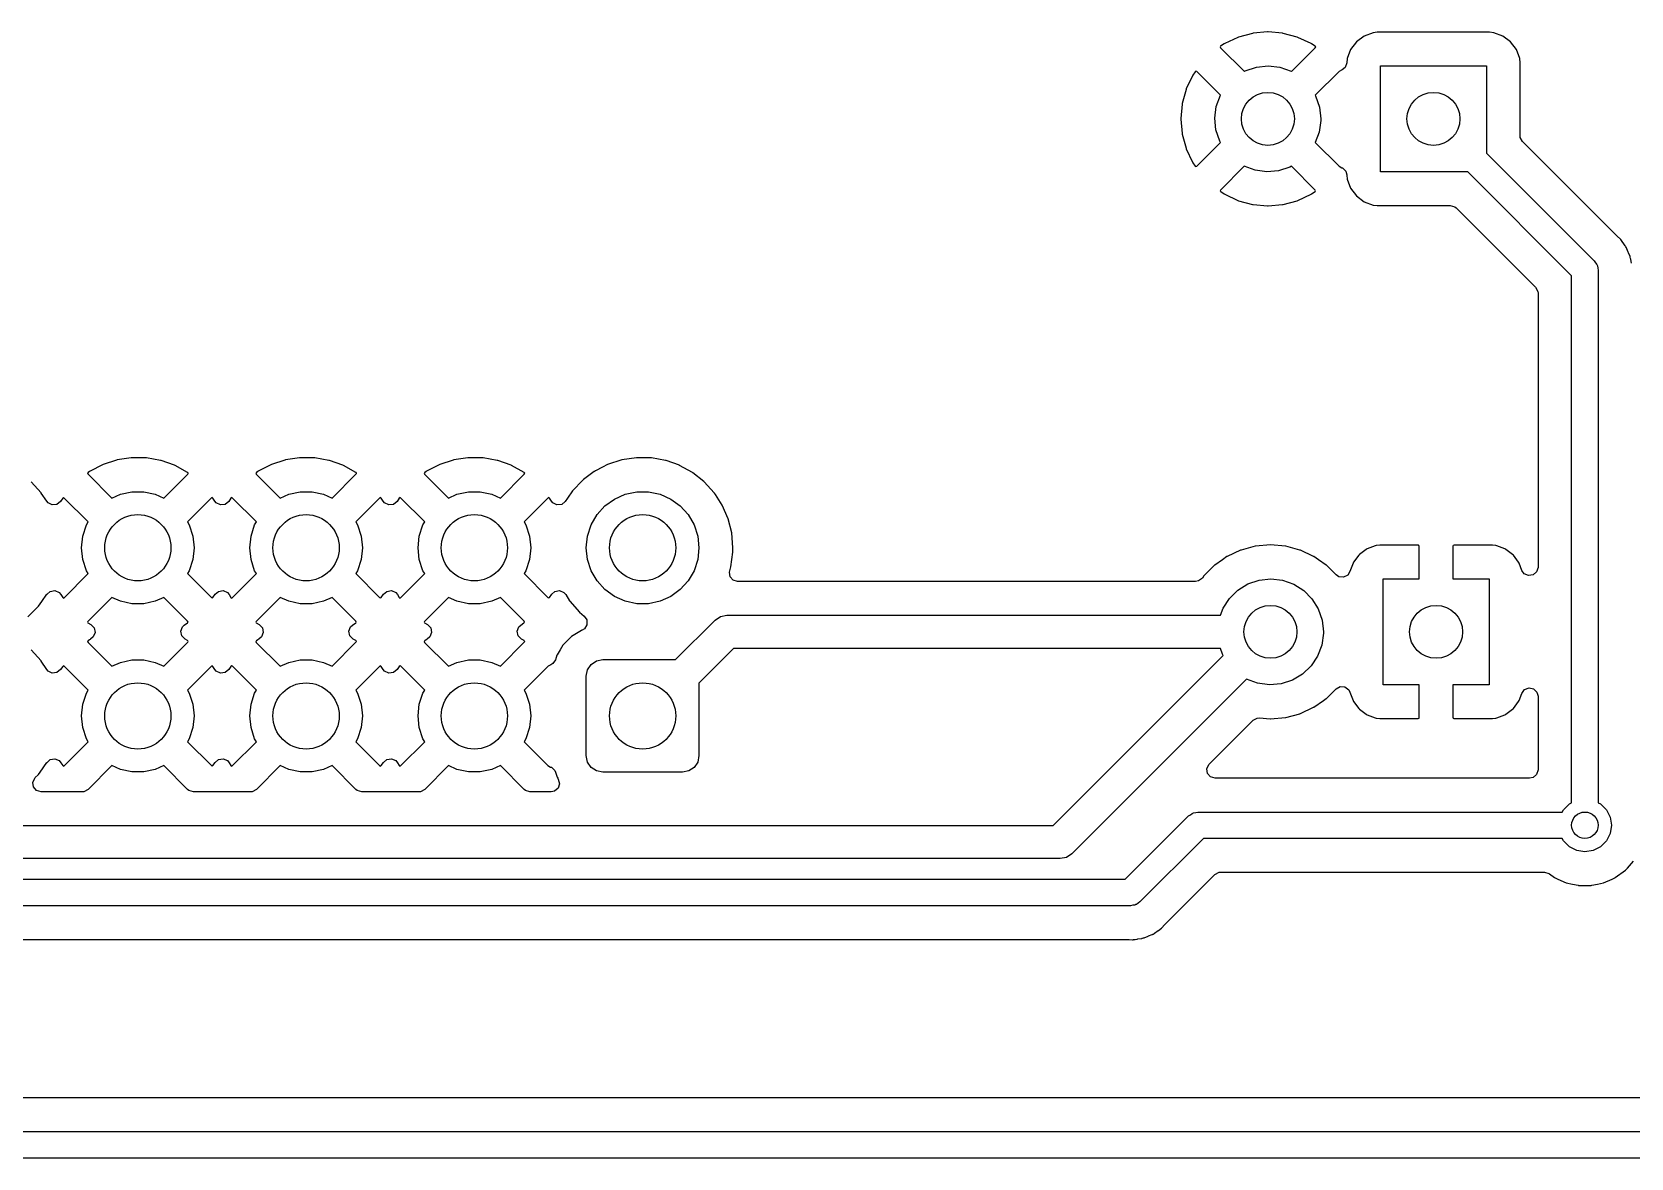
# Model space of a CAD drawing. Extents: x 61 to 228, y -146 to -45.
# Drawn here: x 113.97 to 138.11, y -145.74 to -128.74 of the extents above; entities that cross this region are included whole.
import ezdxf

# ---------------------------------------------------------------- set-up
doc = ezdxf.new("R2010")
doc.units = 0
doc.layers.add('BLACK', color=7, linetype='CONTINUOUS')

msp = doc.modelspace()

# ---------------------------------------------------------------- linework, layer by layer
at = {"layer": 'BLACK', "linetype": 'CONTINUOUS'}
for p, q in [((132.174, -128.817), (131.976, -128.909)), ((132.184, -128.813), (132.174, -128.817)), ((132.395, -128.756), (132.184, -128.813)), ((132.405, -128.754), (132.395, -128.756)), ((132.623, -128.735), (132.405, -128.754)), ((132.633, -128.735), (132.623, -128.735)), ((132.851, -128.754), (132.633, -128.735)), ((132.861, -128.756), (132.851, -128.754)), ((133.072, -128.813), (132.861, -128.756)), ((133.082, -128.817), (133.072, -128.813)), ((133.28, -128.909), (133.082, -128.817)), ((133.965, -128.885), (133.877, -129.001)), ((134.081, -128.797), (133.965, -128.885)), ((134.218, -128.746), (134.081, -128.797)), ((134.28, -128.739), (134.218, -128.746)), ((135.976, -128.739), (134.28, -128.739)), ((136.038, -128.746), (135.976, -128.739)), ((136.175, -128.797), (136.038, -128.746)), ((136.291, -128.885), (136.175, -128.797)), ((136.379, -129.001), (136.291, -128.885)), ((131.915, -128.951), (131.907, -128.961)), ((131.907, -128.961), (131.914, -128.974)), ((131.914, -128.974), (132.273, -129.333)), ((131.967, -128.914), (131.915, -128.951)), ((131.976, -128.909), (131.967, -128.914)), ((132.984, -129.333), (133.343, -128.974)), ((133.289, -128.914), (133.28, -128.909)), ((133.34, -128.95), (133.289, -128.914)), ((133.35, -128.962), (133.34, -128.95)), ((133.343, -128.974), (133.35, -128.962)), ((133.826, -129.138), (133.82, -129.2)), ((133.877, -129.001), (133.826, -129.138)), ((136.43, -129.138), (136.379, -129.001)), ((136.436, -129.2), (136.43, -129.138)), ((131.53, -129.336), (131.494, -129.387)), ((131.542, -129.326), (131.53, -129.336)), ((131.554, -129.333), (131.542, -129.326)), ((131.912, -129.691), (131.554, -129.333)), ((132.273, -129.333), (132.287, -129.324)), ((132.287, -129.324), (132.456, -129.267)), ((132.456, -129.267), (132.634, -129.248)), ((132.634, -129.248), (132.811, -129.269)), ((132.811, -129.269), (132.979, -129.329)), ((132.979, -129.329), (132.984, -129.333)), ((133.702, -129.334), (133.343, -129.692)), ((133.74, -129.314), (133.702, -129.334)), ((133.751, -129.308), (133.74, -129.313)), ((133.74, -129.313), (133.74, -129.314)), ((133.74, -129.314), (133.74, -129.314)), ((133.796, -129.27), (133.75, -129.306)), ((133.75, -129.306), (133.751, -129.308)), ((133.82, -129.203), (133.796, -129.27)), ((133.82, -129.2), (133.82, -129.203)), ((134.328, -130.848), (134.328, -129.248)), ((134.328, -129.248), (135.928, -129.248)), ((135.928, -129.248), (135.928, -130.565)), ((136.436, -130.302), (136.436, -129.2)), ((131.393, -129.604), (131.336, -129.815)), ((131.397, -129.594), (131.393, -129.604)), ((131.489, -129.396), (131.397, -129.594)), ((131.494, -129.387), (131.489, -129.396)), ((131.334, -129.825), (131.315, -130.043)), ((131.336, -129.815), (131.334, -129.825)), ((131.828, -130.037), (131.85, -129.86)), ((131.85, -129.86), (131.911, -129.692)), ((131.911, -129.692), (131.912, -129.691)), ((133.343, -129.692), (133.349, -129.702)), ((133.349, -129.702), (133.408, -129.871)), ((131.315, -130.043), (131.315, -130.053)), ((131.315, -130.053), (131.334, -130.271)), ((131.845, -130.214), (131.828, -130.037)), ((133.428, -130.07), (133.403, -130.247)), ((133.408, -129.871), (133.428, -130.048)), ((133.428, -130.048), (133.428, -130.07)), ((131.334, -130.271), (131.336, -130.281)), ((131.336, -130.281), (131.393, -130.492)), ((131.902, -130.384), (131.845, -130.214)), ((133.403, -130.247), (133.343, -130.404)), ((136.439, -130.329), (136.436, -130.302)), ((136.473, -130.391), (136.439, -130.329)), ((131.393, -130.492), (131.397, -130.502)), ((131.397, -130.502), (131.489, -130.7)), ((131.554, -130.762), (131.914, -130.403)), ((131.914, -130.403), (131.902, -130.384)), ((133.343, -130.404), (133.702, -130.763)), ((135.928, -130.565), (137.556, -132.193)), ((137.898, -131.816), (136.473, -130.391)), ((131.489, -130.7), (131.494, -130.709)), ((131.494, -130.709), (131.531, -130.761)), ((131.531, -130.761), (131.541, -130.769)), ((131.541, -130.769), (131.554, -130.762)), ((132.272, -130.764), (131.913, -131.122)), ((132.434, -130.824), (132.272, -130.764)), ((132.611, -130.848), (132.434, -130.824)), ((132.958, -130.777), (132.789, -130.832)), ((132.983, -130.762), (132.958, -130.777)), ((133.342, -131.122), (132.983, -130.762)), ((133.702, -130.763), (133.744, -130.786)), ((133.744, -130.786), (133.754, -130.788)), ((133.754, -130.788), (133.804, -130.838)), ((132.789, -130.832), (132.611, -130.848)), ((133.804, -130.838), (133.819, -130.892)), ((133.819, -130.892), (133.82, -130.893)), ((133.82, -130.893), (133.82, -130.896)), ((133.82, -130.896), (133.826, -130.958)), ((133.826, -130.958), (133.877, -131.095)), ((135.645, -130.848), (134.328, -130.848)), ((137.214, -132.417), (135.645, -130.848)), ((131.913, -131.122), (131.906, -131.134)), ((131.906, -131.134), (131.916, -131.146)), ((131.916, -131.146), (131.967, -131.182)), ((131.967, -131.182), (131.976, -131.187)), ((131.976, -131.187), (132.174, -131.279)), ((132.174, -131.279), (132.184, -131.283)), ((132.184, -131.283), (132.395, -131.34)), ((132.861, -131.34), (133.072, -131.283)), ((133.072, -131.283), (133.082, -131.279)), ((133.082, -131.279), (133.28, -131.187)), ((133.28, -131.187), (133.289, -131.182)), ((133.289, -131.182), (133.341, -131.145)), ((133.341, -131.145), (133.349, -131.135)), ((133.349, -131.135), (133.342, -131.122)), ((133.877, -131.095), (133.965, -131.211)), ((133.965, -131.211), (134.081, -131.299)), ((134.081, -131.299), (134.218, -131.35)), ((132.395, -131.34), (132.405, -131.342)), ((132.405, -131.342), (132.623, -131.361)), ((132.623, -131.361), (132.633, -131.361)), ((132.633, -131.361), (132.851, -131.342)), ((132.851, -131.342), (132.861, -131.34)), ((134.218, -131.35), (134.28, -131.356)), ((134.28, -131.356), (135.382, -131.356)), ((135.382, -131.356), (135.45, -131.377)), ((135.45, -131.377), (135.471, -131.393)), ((135.471, -131.393), (136.669, -132.591)), ((137.903, -131.821), (137.898, -131.816)), ((137.949, -131.862), (137.903, -131.821)), ((137.954, -131.868), (137.949, -131.862)), ((137.986, -131.915), (137.954, -131.868)), ((137.954, -131.868), (137.954, -131.868)), ((137.989, -131.92), (137.986, -131.915)), ((138.024, -131.965), (137.989, -131.92)), ((138.028, -131.971), (138.024, -131.965)), ((138.024, -131.965), (138.024, -131.965)), ((138.031, -131.978), (138.028, -131.971)), ((138.033, -131.98), (138.031, -131.978)), ((138.041, -131.995), (138.033, -131.98)), ((138.042, -131.997), (138.041, -131.995)), ((138.046, -132.003), (138.042, -131.997)), ((138.049, -132.01), (138.046, -132.003)), ((138.069, -132.063), (138.049, -132.01)), ((138.049, -132.01), (138.049, -132.01)), ((137.556, -132.193), (137.573, -132.221)), ((137.573, -132.221), (137.594, -132.247)), ((137.594, -132.247), (137.597, -132.258)), ((137.597, -132.258), (137.603, -132.268)), ((137.603, -132.268), (137.607, -132.301)), ((138.072, -132.069), (138.069, -132.063)), ((138.097, -132.128), (138.072, -132.069)), ((138.099, -132.135), (138.097, -132.128)), ((138.099, -132.138), (138.099, -132.135)), ((138.104, -132.154), (138.099, -132.138)), ((138.104, -132.157), (138.104, -132.154)), ((138.107, -132.164), (138.104, -132.157)), ((138.108, -132.171), (138.107, -132.164)), ((138.115, -132.227), (138.108, -132.171)), ((137.214, -140.375), (137.214, -132.417)), ((137.607, -132.301), (137.614, -132.334)), ((137.614, -132.334), (137.614, -140.375)), ((136.669, -132.591), (136.703, -132.653)), ((136.703, -132.653), (136.706, -132.68)), ((136.706, -132.68), (136.706, -136.822)), ((115.47, -135.166), (115.259, -135.199)), ((115.48, -135.166), (115.47, -135.166)), ((115.693, -135.168), (115.48, -135.166)), ((115.703, -135.169), (115.693, -135.168)), ((115.913, -135.207), (115.703, -135.169)), ((118.01, -135.166), (117.799, -135.199)), ((118.02, -135.166), (118.01, -135.166)), ((118.233, -135.168), (118.02, -135.166)), ((118.243, -135.169), (118.233, -135.168)), ((118.453, -135.207), (118.243, -135.169)), ((120.55, -135.166), (120.339, -135.199)), ((120.56, -135.166), (120.55, -135.166)), ((120.773, -135.168), (120.56, -135.166)), ((120.783, -135.169), (120.773, -135.168)), ((120.993, -135.207), (120.783, -135.169)), ((123.095, -135.165), (122.874, -135.199)), ((123.1, -135.165), (123.095, -135.165)), ((123.244, -135.167), (123.1, -135.165)), ((123.1, -135.165), (123.1, -135.165)), ((123.318, -135.168), (123.244, -135.167)), ((123.323, -135.169), (123.318, -135.168)), ((123.533, -135.206), (123.323, -135.169)), ((123.323, -135.169), (123.323, -135.169)), ((114.82, -135.39), (114.811, -135.401)), ((114.811, -135.401), (114.818, -135.414)), ((114.818, -135.414), (115.178, -135.774)), ((114.84, -135.375), (114.82, -135.39)), ((114.848, -135.37), (114.84, -135.375)), ((115.037, -135.271), (114.848, -135.37)), ((115.047, -135.267), (115.037, -135.271)), ((115.249, -135.201), (115.047, -135.267)), ((115.259, -135.199), (115.249, -135.201)), ((115.923, -135.209), (115.913, -135.207)), ((116.124, -135.28), (115.923, -135.209)), ((115.962, -135.774), (116.323, -135.412)), ((116.133, -135.285), (116.124, -135.28)), ((116.32, -135.388), (116.133, -135.285)), ((116.324, -135.39), (116.32, -135.388)), ((116.323, -135.412), (116.329, -135.401)), ((116.33, -135.4), (116.324, -135.39)), ((116.329, -135.401), (116.33, -135.4)), ((117.36, -135.39), (117.351, -135.401)), ((117.351, -135.401), (117.358, -135.414)), ((117.358, -135.414), (117.718, -135.774)), ((117.38, -135.375), (117.36, -135.39)), ((117.388, -135.37), (117.38, -135.375)), ((117.577, -135.271), (117.388, -135.37)), ((117.587, -135.267), (117.577, -135.271)), ((117.789, -135.201), (117.587, -135.267)), ((117.799, -135.199), (117.789, -135.201)), ((118.463, -135.209), (118.453, -135.207)), ((118.664, -135.28), (118.463, -135.209)), ((118.502, -135.774), (118.863, -135.412)), ((118.673, -135.285), (118.664, -135.28)), ((118.86, -135.388), (118.673, -135.285)), ((118.864, -135.39), (118.86, -135.388)), ((118.863, -135.412), (118.869, -135.401)), ((118.87, -135.4), (118.864, -135.39)), ((118.869, -135.401), (118.87, -135.4)), ((119.9, -135.39), (119.891, -135.401)), ((119.891, -135.401), (119.898, -135.414)), ((119.898, -135.414), (120.258, -135.774)), ((119.92, -135.375), (119.9, -135.39)), ((119.928, -135.37), (119.92, -135.375)), ((120.117, -135.271), (119.928, -135.37)), ((120.127, -135.267), (120.117, -135.271)), ((120.329, -135.201), (120.127, -135.267)), ((120.339, -135.199), (120.329, -135.201)), ((121.003, -135.209), (120.993, -135.207)), ((121.204, -135.28), (121.003, -135.209)), ((121.042, -135.774), (121.403, -135.412)), ((121.213, -135.285), (121.204, -135.28)), ((121.4, -135.388), (121.213, -135.285)), ((121.404, -135.39), (121.4, -135.388)), ((121.403, -135.412), (121.41, -135.4)), ((121.41, -135.4), (121.404, -135.39)), ((122.459, -135.375), (122.298, -135.496)), ((122.464, -135.372), (122.459, -135.375)), ((122.459, -135.375), (122.459, -135.375)), ((122.477, -135.365), (122.464, -135.372)), ((122.583, -135.309), (122.477, -135.365)), ((122.662, -135.268), (122.583, -135.309)), ((122.874, -135.199), (122.662, -135.268)), ((123.538, -135.207), (123.533, -135.206)), ((123.533, -135.206), (123.533, -135.206)), ((123.543, -135.209), (123.538, -135.207)), ((123.744, -135.28), (123.543, -135.209)), ((123.543, -135.209), (123.543, -135.209)), ((123.749, -135.282), (123.744, -135.28)), ((123.744, -135.28), (123.744, -135.28)), ((123.944, -135.39), (123.749, -135.282)), ((123.948, -135.393), (123.944, -135.39)), ((124.116, -135.525), (123.948, -135.393)), ((123.948, -135.393), (123.948, -135.393)), ((114.11, -135.693), (113.96, -135.528)), ((122.285, -135.506), (122.131, -135.667)), ((122.298, -135.496), (122.285, -135.506)), ((124.12, -135.528), (124.116, -135.525)), ((124.116, -135.525), (124.116, -135.525)), ((124.27, -135.693), (124.12, -135.528)), ((114.113, -135.698), (114.11, -135.693)), ((114.194, -135.823), (114.113, -135.698)), ((114.113, -135.698), (114.113, -135.698)), ((114.214, -135.847), (114.194, -135.823)), ((114.278, -135.878), (114.214, -135.847)), ((114.349, -135.87), (114.278, -135.878)), ((114.403, -135.825), (114.349, -135.87)), ((114.436, -135.777), (114.403, -135.825)), ((114.448, -135.768), (114.436, -135.777)), ((114.46, -135.774), (114.448, -135.768)), ((114.82, -136.134), (114.46, -135.774)), ((115.178, -135.774), (115.307, -135.717)), ((115.307, -135.717), (115.481, -135.68)), ((115.481, -135.68), (115.659, -135.68)), ((115.659, -135.68), (115.833, -135.717)), ((115.833, -135.717), (115.962, -135.774)), ((116.683, -135.771), (116.32, -136.134)), ((116.692, -135.767), (116.683, -135.771)), ((116.703, -135.776), (116.692, -135.767)), ((116.733, -135.823), (116.703, -135.776)), ((116.754, -135.847), (116.733, -135.823)), ((116.818, -135.879), (116.754, -135.847)), ((116.888, -135.871), (116.818, -135.879)), ((116.943, -135.826), (116.888, -135.871)), ((116.976, -135.777), (116.943, -135.826)), ((116.988, -135.768), (116.976, -135.777)), ((117, -135.774), (116.988, -135.768)), ((117.36, -136.134), (117, -135.774)), ((117.718, -135.774), (117.847, -135.717)), ((117.847, -135.717), (118.021, -135.68)), ((118.021, -135.68), (118.199, -135.68)), ((118.199, -135.68), (118.373, -135.717)), ((118.373, -135.717), (118.502, -135.774)), ((119.223, -135.771), (118.86, -136.134)), ((119.232, -135.767), (119.223, -135.771)), ((119.243, -135.776), (119.232, -135.767)), ((119.273, -135.823), (119.243, -135.776)), ((119.294, -135.847), (119.273, -135.823)), ((119.358, -135.879), (119.294, -135.847)), ((119.428, -135.871), (119.358, -135.879)), ((119.483, -135.826), (119.428, -135.871)), ((119.516, -135.777), (119.483, -135.826)), ((119.528, -135.768), (119.516, -135.777)), ((119.54, -135.774), (119.528, -135.768)), ((119.9, -136.134), (119.54, -135.774)), ((120.258, -135.774), (120.387, -135.717)), ((120.387, -135.717), (120.561, -135.68)), ((120.561, -135.68), (120.739, -135.68)), ((120.739, -135.68), (120.913, -135.717)), ((120.913, -135.717), (121.042, -135.774)), ((121.763, -135.771), (121.4, -136.134)), ((121.772, -135.767), (121.763, -135.771)), ((121.783, -135.776), (121.772, -135.767)), ((121.813, -135.823), (121.783, -135.776)), ((121.834, -135.847), (121.813, -135.823)), ((121.897, -135.878), (121.834, -135.847)), ((121.968, -135.87), (121.897, -135.878)), ((122.023, -135.825), (121.968, -135.87)), ((122.058, -135.774), (122.023, -135.825)), ((122.131, -135.667), (122.058, -135.774)), ((122.502, -136.025), (122.621, -135.893)), ((122.621, -135.893), (122.765, -135.789)), ((122.765, -135.789), (122.927, -135.717)), ((122.927, -135.717), (123.101, -135.68)), ((123.101, -135.68), (123.279, -135.68)), ((123.279, -135.68), (123.453, -135.717)), ((123.453, -135.717), (123.615, -135.789)), ((123.615, -135.789), (123.759, -135.893)), ((123.759, -135.893), (123.878, -136.025)), ((124.273, -135.698), (124.27, -135.693)), ((124.288, -135.721), (124.273, -135.698)), ((124.273, -135.698), (124.273, -135.698)), ((124.391, -135.881), (124.288, -135.721)), ((124.48, -136.086), (124.391, -135.881)), ((114.793, -136.179), (114.82, -136.134)), ((116.32, -136.134), (116.347, -136.179)), ((117.333, -136.179), (117.36, -136.134)), ((118.86, -136.134), (118.887, -136.179)), ((119.873, -136.179), (119.9, -136.134)), ((121.4, -136.134), (121.427, -136.179)), ((122.413, -136.179), (122.502, -136.025)), ((123.878, -136.025), (123.967, -136.179)), ((124.535, -136.302), (124.48, -136.086)), ((114.72, -136.525), (114.739, -136.348)), ((114.739, -136.348), (114.793, -136.179)), ((116.347, -136.179), (116.401, -136.348)), ((116.401, -136.348), (116.42, -136.525)), ((117.26, -136.525), (117.279, -136.348)), ((117.279, -136.348), (117.333, -136.179)), ((118.887, -136.179), (118.941, -136.348)), ((118.941, -136.348), (118.96, -136.525)), ((119.8, -136.525), (119.819, -136.348)), ((119.819, -136.348), (119.873, -136.179)), ((121.427, -136.179), (121.481, -136.348)), ((121.481, -136.348), (121.5, -136.525)), ((122.34, -136.525), (122.359, -136.348)), ((122.359, -136.348), (122.413, -136.179)), ((123.967, -136.179), (124.021, -136.348)), ((124.021, -136.348), (124.04, -136.525)), ((124.553, -136.525), (124.535, -136.302)), ((114.739, -136.702), (114.72, -136.525)), ((116.42, -136.525), (116.401, -136.702)), ((117.279, -136.702), (117.26, -136.525)), ((118.96, -136.525), (118.941, -136.702)), ((119.819, -136.702), (119.8, -136.525)), ((121.5, -136.525), (121.481, -136.702)), ((122.359, -136.702), (122.34, -136.525)), ((124.04, -136.525), (124.021, -136.702)), ((124.522, -136.813), (124.552, -136.592)), ((124.552, -136.563), (124.553, -136.528)), ((124.552, -136.592), (124.552, -136.563)), ((124.553, -136.528), (124.553, -136.525)), ((124.553, -136.528), (124.553, -136.528)), ((132.213, -136.563), (132.016, -136.655)), ((132.218, -136.561), (132.213, -136.563)), ((132.213, -136.563), (132.213, -136.563)), ((132.223, -136.559), (132.218, -136.561)), ((132.434, -136.503), (132.223, -136.559)), ((132.223, -136.559), (132.223, -136.559)), ((132.439, -136.501), (132.434, -136.503)), ((132.434, -136.503), (132.434, -136.503)), ((132.667, -136.482), (132.439, -136.501)), ((132.895, -136.501), (132.667, -136.482)), ((132.901, -136.503), (132.895, -136.501)), ((133.111, -136.559), (132.901, -136.503)), ((132.901, -136.503), (132.901, -136.503)), ((133.117, -136.561), (133.111, -136.559)), ((133.111, -136.559), (133.111, -136.559)), ((133.122, -136.563), (133.117, -136.561)), ((133.319, -136.655), (133.122, -136.563)), ((133.122, -136.563), (133.122, -136.563)), ((134.114, -136.55), (134.012, -136.627)), ((134.129, -136.542), (134.114, -136.55)), ((134.25, -136.497), (134.129, -136.542)), ((134.265, -136.493), (134.25, -136.497)), ((134.316, -136.487), (134.265, -136.493)), ((134.323, -136.487), (134.316, -136.487)), ((134.9, -136.487), (134.323, -136.487)), ((134.908, -136.489), (134.9, -136.487)), ((134.909, -136.49), (134.908, -136.489)), ((134.913, -136.505), (134.909, -136.49)), ((134.913, -136.995), (134.913, -136.505)), ((135.423, -136.493), (135.421, -136.501)), ((135.421, -136.501), (135.421, -136.995)), ((135.424, -136.491), (135.423, -136.493)), ((135.439, -136.487), (135.424, -136.491)), ((136.012, -136.487), (135.439, -136.487)), ((136.019, -136.487), (136.012, -136.487)), ((136.07, -136.493), (136.019, -136.487)), ((136.085, -136.497), (136.07, -136.493)), ((136.205, -136.542), (136.085, -136.497)), ((136.221, -136.55), (136.205, -136.542)), ((136.323, -136.627), (136.221, -136.55)), ((114.793, -136.871), (114.739, -136.702)), ((116.401, -136.702), (116.347, -136.871)), ((117.333, -136.871), (117.279, -136.702)), ((118.941, -136.702), (118.887, -136.871)), ((119.873, -136.871), (119.819, -136.702)), ((121.481, -136.702), (121.427, -136.871)), ((122.413, -136.871), (122.359, -136.702)), ((124.021, -136.702), (123.967, -136.871)), ((124.504, -136.874), (124.522, -136.813)), ((131.823, -136.789), (131.661, -136.951)), ((131.828, -136.786), (131.823, -136.789)), ((131.943, -136.705), (131.828, -136.786)), ((131.828, -136.786), (131.828, -136.786)), ((132.011, -136.657), (131.943, -136.705)), ((132.016, -136.655), (132.011, -136.657)), ((132.016, -136.655), (132.016, -136.655)), ((133.324, -136.657), (133.319, -136.655)), ((133.319, -136.655), (133.319, -136.655)), ((133.392, -136.705), (133.324, -136.657)), ((133.507, -136.786), (133.392, -136.705)), ((133.512, -136.789), (133.507, -136.786)), ((133.507, -136.786), (133.507, -136.786)), ((133.658, -136.935), (133.512, -136.789)), ((133.914, -136.757), (133.866, -136.885)), ((133.923, -136.741), (133.914, -136.757)), ((133.999, -136.639), (133.923, -136.741)), ((134.012, -136.627), (133.999, -136.639)), ((136.336, -136.639), (136.323, -136.627)), ((136.412, -136.741), (136.336, -136.639)), ((136.421, -136.757), (136.412, -136.741)), ((136.462, -136.866), (136.421, -136.757)), ((136.706, -136.822), (136.685, -136.89)), ((114.456, -137.28), (114.82, -136.916)), ((114.82, -136.916), (114.793, -136.871)), ((116.347, -136.871), (116.32, -136.916)), ((116.32, -136.916), (116.68, -137.276)), ((116.996, -137.28), (117.36, -136.916)), ((117.36, -136.916), (117.333, -136.871)), ((118.887, -136.871), (118.86, -136.916)), ((118.86, -136.916), (119.22, -137.276)), ((119.536, -137.28), (119.9, -136.916)), ((119.9, -136.916), (119.873, -136.871)), ((121.427, -136.871), (121.4, -136.916)), ((121.4, -136.916), (121.76, -137.276)), ((122.502, -137.025), (122.413, -136.871)), ((122.621, -137.157), (122.502, -137.025)), ((123.878, -137.025), (123.759, -137.157)), ((123.967, -136.871), (123.878, -137.025)), ((124.5, -136.893), (124.504, -136.874)), ((124.51, -136.963), (124.5, -136.893)), ((124.556, -137.016), (124.51, -136.963)), ((124.624, -137.036), (124.556, -137.016)), ((131.536, -137.036), (124.624, -137.036)), ((131.583, -137.027), (131.536, -137.036)), ((131.639, -136.983), (131.583, -137.027)), ((131.661, -136.951), (131.639, -136.983)), ((132.175, -137.165), (132.327, -137.071)), ((132.327, -137.071), (132.496, -137.014)), ((132.496, -137.014), (132.673, -136.995)), ((132.673, -136.995), (132.85, -137.016)), ((132.85, -137.016), (133.018, -137.076)), ((133.018, -137.076), (133.169, -137.172)), ((133.701, -136.963), (133.658, -136.935)), ((133.771, -136.969), (133.701, -136.963)), ((133.834, -136.937), (133.771, -136.969)), ((133.864, -136.884), (133.834, -136.937)), ((133.866, -136.885), (133.864, -136.884)), ((134.367, -138.595), (134.367, -136.995)), ((134.367, -136.995), (134.913, -136.995)), ((135.421, -136.995), (135.967, -136.995)), ((135.967, -136.995), (135.967, -138.595)), ((136.497, -136.917), (136.462, -136.866)), ((136.562, -136.946), (136.497, -136.917)), ((136.632, -136.936), (136.562, -136.946)), ((136.685, -136.89), (136.632, -136.936)), ((114.068, -137.408), (114.12, -137.337)), ((114.12, -137.337), (114.198, -137.227)), ((114.198, -137.227), (114.2, -137.228)), ((114.2, -137.228), (114.247, -137.184)), ((114.247, -137.184), (114.317, -137.172)), ((114.317, -137.172), (114.382, -137.2)), ((114.382, -137.2), (114.41, -137.232)), ((114.41, -137.232), (114.436, -137.274)), ((114.436, -137.274), (114.447, -137.284)), ((114.447, -137.284), (114.456, -137.28)), ((115.178, -137.276), (114.817, -137.637)), ((115.307, -137.333), (115.178, -137.276)), ((115.481, -137.37), (115.307, -137.333)), ((115.833, -137.333), (115.659, -137.37)), ((115.962, -137.276), (115.833, -137.333)), ((116.321, -137.635), (115.962, -137.276)), ((116.68, -137.276), (116.692, -137.283)), ((116.692, -137.283), (116.704, -137.274)), ((116.704, -137.274), (116.738, -137.227)), ((116.738, -137.227), (116.739, -137.228)), ((116.739, -137.228), (116.787, -137.184)), ((116.787, -137.184), (116.857, -137.172)), ((116.857, -137.172), (116.922, -137.199)), ((116.922, -137.199), (116.95, -137.231)), ((116.95, -137.231), (116.976, -137.274)), ((116.976, -137.274), (116.987, -137.284)), ((116.987, -137.284), (116.996, -137.28)), ((117.718, -137.276), (117.357, -137.637)), ((117.847, -137.333), (117.718, -137.276)), ((118.021, -137.37), (117.847, -137.333)), ((118.373, -137.333), (118.199, -137.37)), ((118.502, -137.276), (118.373, -137.333)), ((118.861, -137.635), (118.502, -137.276)), ((119.22, -137.276), (119.232, -137.283)), ((119.232, -137.283), (119.244, -137.274)), ((119.244, -137.274), (119.278, -137.227)), ((119.278, -137.227), (119.279, -137.228)), ((119.279, -137.228), (119.327, -137.184)), ((119.327, -137.184), (119.397, -137.172)), ((119.397, -137.172), (119.462, -137.199)), ((119.462, -137.199), (119.49, -137.231)), ((119.49, -137.231), (119.516, -137.274)), ((119.516, -137.274), (119.527, -137.284)), ((119.527, -137.284), (119.536, -137.28)), ((120.258, -137.276), (119.897, -137.637)), ((120.387, -137.333), (120.258, -137.276)), ((120.561, -137.37), (120.387, -137.333)), ((120.913, -137.333), (120.739, -137.37)), ((121.042, -137.276), (120.913, -137.333)), ((121.401, -137.635), (121.042, -137.276)), ((121.76, -137.276), (121.772, -137.283)), ((121.772, -137.283), (121.784, -137.274)), ((121.784, -137.274), (121.818, -137.227)), ((121.818, -137.227), (121.819, -137.228)), ((121.819, -137.228), (121.866, -137.184)), ((121.866, -137.184), (121.936, -137.172)), ((121.936, -137.172), (122.002, -137.2)), ((122.002, -137.2), (122.03, -137.232)), ((122.03, -137.232), (122.087, -137.326)), ((122.087, -137.326), (122.087, -137.326)), ((122.087, -137.326), (122.09, -137.33)), ((122.09, -137.33), (122.236, -137.499)), ((122.765, -137.261), (122.621, -137.157)), ((122.927, -137.333), (122.765, -137.261)), ((123.101, -137.37), (122.927, -137.333)), ((123.453, -137.333), (123.279, -137.37)), ((123.615, -137.261), (123.453, -137.333)), ((123.759, -137.157), (123.615, -137.261)), ((131.951, -137.439), (132.047, -137.289)), ((132.047, -137.289), (132.175, -137.165)), ((133.169, -137.172), (133.294, -137.298)), ((133.294, -137.298), (133.389, -137.449)), ((113.91, -137.566), (114.068, -137.408)), ((115.659, -137.37), (115.481, -137.37)), ((118.199, -137.37), (118.021, -137.37)), ((120.739, -137.37), (120.561, -137.37)), ((122.236, -137.499), (122.306, -137.557)), ((122.306, -137.557), (122.346, -137.616)), ((123.279, -137.37), (123.101, -137.37)), ((124.283, -137.618), (124.364, -137.564)), ((124.364, -137.564), (124.46, -137.545)), ((124.46, -137.545), (131.912, -137.545)), ((131.912, -137.545), (131.951, -137.439)), ((133.389, -137.449), (133.447, -137.618)), ((114.817, -137.637), (114.81, -137.65)), ((114.81, -137.65), (114.815, -137.657)), ((114.815, -137.657), (114.862, -137.685)), ((114.862, -137.685), (114.911, -137.736)), ((114.924, -137.806), (114.898, -137.872)), ((114.911, -137.736), (114.924, -137.806)), ((116.217, -137.787), (116.242, -137.721)), ((116.232, -137.856), (116.217, -137.787)), ((116.242, -137.721), (116.27, -137.694)), ((116.27, -137.694), (116.319, -137.659)), ((116.319, -137.659), (116.326, -137.65)), ((116.328, -137.648), (116.321, -137.635)), ((116.326, -137.65), (116.328, -137.648)), ((117.357, -137.637), (117.35, -137.65)), ((117.35, -137.65), (117.355, -137.657)), ((117.355, -137.657), (117.402, -137.685)), ((117.402, -137.685), (117.451, -137.736)), ((117.464, -137.806), (117.438, -137.872)), ((117.451, -137.736), (117.464, -137.806)), ((118.757, -137.787), (118.782, -137.721)), ((118.772, -137.856), (118.757, -137.787)), ((118.782, -137.721), (118.81, -137.694)), ((118.81, -137.694), (118.859, -137.659)), ((118.859, -137.659), (118.866, -137.65)), ((118.868, -137.648), (118.861, -137.635)), ((118.866, -137.65), (118.868, -137.648)), ((119.897, -137.637), (119.89, -137.65)), ((119.89, -137.65), (119.895, -137.657)), ((119.895, -137.657), (119.942, -137.685)), ((119.942, -137.685), (119.991, -137.736)), ((120.004, -137.806), (119.978, -137.872)), ((119.991, -137.736), (120.004, -137.806)), ((121.297, -137.787), (121.322, -137.721)), ((121.312, -137.856), (121.297, -137.787)), ((121.322, -137.721), (121.35, -137.694)), ((121.35, -137.694), (121.399, -137.659)), ((121.399, -137.659), (121.408, -137.648)), ((121.408, -137.648), (121.401, -137.635)), ((122.266, -137.773), (122.116, -137.867)), ((122.273, -137.771), (122.266, -137.773)), ((122.279, -137.768), (122.273, -137.771)), ((122.31, -137.748), (122.279, -137.768)), ((122.347, -137.687), (122.31, -137.748)), ((122.346, -137.616), (122.347, -137.687)), ((123.686, -138.215), (124.283, -137.618)), ((133.467, -137.817), (133.442, -137.994)), ((133.447, -137.618), (133.467, -137.795)), ((133.467, -137.795), (133.467, -137.817)), ((114.11, -138.233), (113.96, -138.068)), ((114.82, -137.93), (114.811, -137.941)), ((114.811, -137.941), (114.818, -137.954)), ((114.818, -137.954), (115.178, -138.314)), ((114.84, -137.915), (114.82, -137.93)), ((114.848, -137.91), (114.84, -137.915)), ((114.857, -137.905), (114.848, -137.91)), ((114.898, -137.872), (114.857, -137.905)), ((115.962, -138.314), (116.323, -137.952)), ((116.282, -137.907), (116.232, -137.856)), ((116.32, -137.928), (116.282, -137.907)), ((116.324, -137.93), (116.32, -137.928)), ((116.323, -137.952), (116.33, -137.94)), ((116.33, -137.94), (116.324, -137.93)), ((117.36, -137.93), (117.351, -137.941)), ((117.351, -137.941), (117.358, -137.954)), ((117.358, -137.954), (117.718, -138.314)), ((117.38, -137.915), (117.36, -137.93)), ((117.388, -137.91), (117.38, -137.915)), ((117.397, -137.905), (117.388, -137.91)), ((117.438, -137.872), (117.397, -137.905)), ((118.502, -138.314), (118.863, -137.952)), ((118.822, -137.907), (118.772, -137.856)), ((118.86, -137.928), (118.822, -137.907)), ((118.864, -137.93), (118.86, -137.928)), ((118.863, -137.952), (118.87, -137.94)), ((118.87, -137.94), (118.864, -137.93)), ((119.9, -137.93), (119.891, -137.941)), ((119.891, -137.941), (119.898, -137.954)), ((119.898, -137.954), (120.258, -138.314)), ((119.92, -137.915), (119.9, -137.93)), ((119.928, -137.91), (119.92, -137.915)), ((119.937, -137.905), (119.928, -137.91)), ((119.978, -137.872), (119.937, -137.905)), ((121.042, -138.314), (121.403, -137.952)), ((121.362, -137.907), (121.312, -137.856)), ((121.4, -137.928), (121.362, -137.907)), ((121.404, -137.93), (121.4, -137.928)), ((121.403, -137.952), (121.41, -137.94)), ((121.41, -137.94), (121.404, -137.93)), ((121.944, -138.068), (121.898, -138.142)), ((121.987, -137.998), (121.944, -138.068)), ((121.991, -137.992), (121.987, -137.998)), ((121.987, -137.998), (121.987, -137.998)), ((122.116, -137.867), (121.991, -137.992)), ((124.564, -138.045), (124.04, -138.569)), ((131.913, -138.045), (124.564, -138.045)), ((131.941, -138.131), (131.913, -138.045)), ((133.442, -137.994), (133.379, -138.161)), ((114.113, -138.238), (114.11, -138.233)), ((114.194, -138.363), (114.113, -138.238)), ((114.113, -138.238), (114.113, -138.238)), ((114.448, -138.308), (114.436, -138.317)), ((114.46, -138.314), (114.448, -138.308)), ((115.178, -138.314), (115.307, -138.257)), ((115.307, -138.257), (115.481, -138.22)), ((115.481, -138.22), (115.659, -138.22)), ((115.659, -138.22), (115.833, -138.257)), ((115.833, -138.257), (115.962, -138.314)), ((116.692, -138.307), (116.683, -138.311)), ((116.703, -138.316), (116.692, -138.307)), ((116.988, -138.308), (116.976, -138.317)), ((117, -138.314), (116.988, -138.308)), ((117.718, -138.314), (117.847, -138.257)), ((117.847, -138.257), (118.021, -138.22)), ((118.021, -138.22), (118.199, -138.22)), ((118.199, -138.22), (118.373, -138.257)), ((118.373, -138.257), (118.502, -138.314)), ((119.232, -138.307), (119.223, -138.311)), ((119.243, -138.316), (119.232, -138.307)), ((119.528, -138.308), (119.516, -138.317)), ((119.54, -138.314), (119.528, -138.308)), ((120.258, -138.314), (120.387, -138.257)), ((120.387, -138.257), (120.561, -138.22)), ((120.561, -138.22), (120.739, -138.22)), ((120.739, -138.22), (120.913, -138.257)), ((120.913, -138.257), (121.042, -138.314)), ((121.806, -138.291), (121.763, -138.311)), ((121.833, -138.275), (121.806, -138.291)), ((121.873, -138.217), (121.833, -138.275)), ((121.896, -138.149), (121.873, -138.217)), ((121.898, -138.142), (121.896, -138.149)), ((122.359, -138.369), (122.413, -138.288)), ((122.413, -138.288), (122.494, -138.234)), ((122.494, -138.234), (122.59, -138.215)), ((122.59, -138.215), (123.686, -138.215)), ((129.389, -140.72), (131.955, -138.154)), ((131.955, -138.154), (131.941, -138.131)), ((133.28, -138.309), (133.151, -138.432)), ((133.379, -138.161), (133.28, -138.309)), ((114.214, -138.387), (114.194, -138.363)), ((114.278, -138.418), (114.214, -138.387)), ((114.349, -138.41), (114.278, -138.418)), ((114.403, -138.365), (114.349, -138.41)), ((114.436, -138.317), (114.403, -138.365)), ((114.82, -138.674), (114.46, -138.314)), ((116.683, -138.311), (116.32, -138.674)), ((116.733, -138.363), (116.703, -138.316)), ((116.754, -138.387), (116.733, -138.363)), ((116.818, -138.419), (116.754, -138.387)), ((116.888, -138.411), (116.818, -138.419)), ((116.943, -138.366), (116.888, -138.411)), ((116.976, -138.317), (116.943, -138.366)), ((117.36, -138.674), (117, -138.314)), ((119.223, -138.311), (118.86, -138.674)), ((119.273, -138.363), (119.243, -138.316)), ((119.294, -138.387), (119.273, -138.363)), ((119.358, -138.419), (119.294, -138.387)), ((119.428, -138.411), (119.358, -138.419)), ((119.483, -138.366), (119.428, -138.411)), ((119.516, -138.317), (119.483, -138.366)), ((119.9, -138.674), (119.54, -138.314)), ((121.763, -138.311), (121.4, -138.674)), ((122.34, -138.465), (122.359, -138.369)), ((122.34, -139.665), (122.34, -138.465)), ((132.307, -138.509), (129.669, -141.147)), ((132.474, -138.571), (132.307, -138.509)), ((132.998, -138.524), (132.828, -138.579)), ((133.151, -138.432), (132.998, -138.524)), ((114.739, -138.888), (114.793, -138.719)), ((114.793, -138.719), (114.82, -138.674)), ((116.32, -138.674), (116.347, -138.719)), ((116.347, -138.719), (116.401, -138.888)), ((117.279, -138.888), (117.333, -138.719)), ((117.333, -138.719), (117.36, -138.674)), ((118.86, -138.674), (118.887, -138.719)), ((118.887, -138.719), (118.941, -138.888)), ((119.819, -138.888), (119.873, -138.719)), ((119.873, -138.719), (119.9, -138.674)), ((121.4, -138.674), (121.427, -138.719)), ((121.427, -138.719), (121.481, -138.888)), ((124.04, -138.569), (124.04, -139.665)), ((132.651, -138.595), (132.474, -138.571)), ((132.828, -138.579), (132.651, -138.595)), ((133.512, -138.801), (133.658, -138.655)), ((133.658, -138.655), (133.72, -138.621)), ((133.72, -138.621), (133.791, -138.626)), ((133.791, -138.626), (133.848, -138.669)), ((133.848, -138.669), (133.865, -138.706)), ((133.865, -138.706), (133.866, -138.705)), ((133.866, -138.705), (133.914, -138.833)), ((134.913, -138.595), (134.367, -138.595)), ((134.913, -139.089), (134.913, -138.595)), ((135.967, -138.595), (135.421, -138.595)), ((135.421, -138.595), (135.421, -139.085)), ((136.421, -138.833), (136.462, -138.724)), ((136.462, -138.724), (136.504, -138.667)), ((136.504, -138.667), (136.571, -138.643)), ((136.571, -138.643), (136.64, -138.658)), ((136.64, -138.658), (136.69, -138.708)), ((136.69, -138.708), (136.706, -138.768)), ((136.706, -138.768), (136.706, -139.881)), ((114.72, -139.065), (114.739, -138.888)), ((116.401, -138.888), (116.42, -139.065)), ((117.26, -139.065), (117.279, -138.888)), ((118.941, -138.888), (118.96, -139.065)), ((119.8, -139.065), (119.819, -138.888)), ((121.481, -138.888), (121.5, -139.065)), ((132.901, -139.087), (133.111, -139.031)), ((133.111, -139.031), (133.117, -139.029)), ((133.111, -139.031), (133.111, -139.031)), ((133.117, -139.029), (133.122, -139.027)), ((133.122, -139.027), (133.319, -138.935)), ((133.319, -138.935), (133.324, -138.933)), ((133.319, -138.935), (133.319, -138.935)), ((133.324, -138.933), (133.469, -138.831)), ((133.469, -138.831), (133.507, -138.804)), ((133.507, -138.804), (133.512, -138.801)), ((133.507, -138.804), (133.507, -138.804)), ((133.914, -138.833), (133.923, -138.849)), ((133.923, -138.849), (133.999, -138.951)), ((133.999, -138.951), (134.012, -138.963)), ((134.012, -138.963), (134.114, -139.04)), ((136.221, -139.04), (136.323, -138.963)), ((136.323, -138.963), (136.336, -138.951)), ((136.336, -138.951), (136.412, -138.849)), ((136.412, -138.849), (136.421, -138.833)), ((114.739, -139.242), (114.72, -139.065)), ((114.793, -139.411), (114.739, -139.242)), ((116.401, -139.242), (116.347, -139.411)), ((116.42, -139.065), (116.401, -139.242)), ((117.279, -139.242), (117.26, -139.065)), ((117.333, -139.411), (117.279, -139.242)), ((118.941, -139.242), (118.887, -139.411)), ((118.96, -139.065), (118.941, -139.242)), ((119.819, -139.242), (119.8, -139.065)), ((119.873, -139.411), (119.819, -139.242)), ((121.481, -139.242), (121.427, -139.411)), ((121.5, -139.065), (121.481, -139.242)), ((131.743, -139.792), (132.404, -139.131)), ((132.404, -139.131), (132.467, -139.097)), ((132.467, -139.097), (132.504, -139.094)), ((132.504, -139.094), (132.662, -139.108)), ((132.662, -139.108), (132.667, -139.108)), ((132.667, -139.108), (132.895, -139.089)), ((132.895, -139.089), (132.901, -139.087)), ((132.901, -139.087), (132.901, -139.087)), ((134.114, -139.04), (134.129, -139.048)), ((134.129, -139.048), (134.25, -139.093)), ((134.25, -139.093), (134.265, -139.097)), ((134.265, -139.097), (134.316, -139.103)), ((134.316, -139.103), (134.323, -139.103)), ((134.323, -139.103), (134.895, -139.103)), ((134.895, -139.103), (134.911, -139.099)), ((134.911, -139.099), (134.912, -139.097)), ((134.912, -139.097), (134.913, -139.089)), ((135.421, -139.085), (135.426, -139.1)), ((135.426, -139.1), (135.427, -139.101)), ((135.427, -139.101), (135.435, -139.103)), ((135.435, -139.103), (136.012, -139.103)), ((136.012, -139.103), (136.019, -139.103)), ((136.019, -139.103), (136.07, -139.097)), ((136.07, -139.097), (136.085, -139.093)), ((136.085, -139.093), (136.205, -139.048)), ((136.205, -139.048), (136.221, -139.04)), ((114.456, -139.82), (114.82, -139.456)), ((114.82, -139.456), (114.793, -139.411)), ((116.347, -139.411), (116.32, -139.456)), ((116.32, -139.456), (116.68, -139.816)), ((116.996, -139.82), (117.36, -139.456)), ((117.36, -139.456), (117.333, -139.411)), ((118.887, -139.411), (118.86, -139.456)), ((118.86, -139.456), (119.22, -139.816)), ((119.536, -139.82), (119.9, -139.456)), ((119.9, -139.456), (119.873, -139.411)), ((121.427, -139.411), (121.4, -139.456)), ((121.4, -139.456), (121.76, -139.816)), ((114.2, -139.768), (114.247, -139.724)), ((114.247, -139.724), (114.317, -139.712)), ((114.317, -139.712), (114.382, -139.74)), ((114.382, -139.74), (114.41, -139.772)), ((116.739, -139.768), (116.787, -139.724)), ((116.787, -139.724), (116.857, -139.712)), ((116.857, -139.712), (116.922, -139.739)), ((116.922, -139.739), (116.95, -139.771)), ((119.279, -139.768), (119.327, -139.724)), ((119.327, -139.724), (119.397, -139.712)), ((119.397, -139.712), (119.462, -139.739)), ((119.462, -139.739), (119.49, -139.771)), ((122.359, -139.761), (122.34, -139.665)), ((124.04, -139.665), (124.021, -139.761)), ((114.014, -140.003), (114.02, -139.996)), ((114.02, -139.996), (114.064, -139.952)), ((114.064, -139.952), (114.068, -139.948)), ((114.068, -139.948), (114.094, -139.912)), ((114.094, -139.912), (114.198, -139.767)), ((114.198, -139.767), (114.2, -139.768)), ((114.41, -139.772), (114.436, -139.814)), ((114.436, -139.814), (114.447, -139.824)), ((114.447, -139.824), (114.456, -139.82)), ((115.178, -139.816), (114.82, -140.175)), ((115.307, -139.873), (115.178, -139.816)), ((115.481, -139.91), (115.307, -139.873)), ((115.659, -139.91), (115.481, -139.91)), ((115.833, -139.873), (115.659, -139.91)), ((115.962, -139.816), (115.833, -139.873)), ((116.32, -140.175), (115.962, -139.816)), ((116.68, -139.816), (116.692, -139.823)), ((116.692, -139.823), (116.704, -139.814)), ((116.704, -139.814), (116.738, -139.767)), ((116.738, -139.767), (116.739, -139.768)), ((116.95, -139.771), (116.976, -139.814)), ((116.976, -139.814), (116.987, -139.824)), ((116.987, -139.824), (116.996, -139.82)), ((117.718, -139.816), (117.36, -140.175)), ((117.847, -139.873), (117.718, -139.816)), ((118.021, -139.91), (117.847, -139.873)), ((118.199, -139.91), (118.021, -139.91)), ((118.373, -139.873), (118.199, -139.91)), ((118.502, -139.816), (118.373, -139.873)), ((118.86, -140.175), (118.502, -139.816)), ((119.22, -139.816), (119.232, -139.823)), ((119.232, -139.823), (119.244, -139.814)), ((119.244, -139.814), (119.278, -139.767)), ((119.278, -139.767), (119.279, -139.768)), ((119.49, -139.771), (119.516, -139.814)), ((119.516, -139.814), (119.527, -139.824)), ((119.527, -139.824), (119.536, -139.82)), ((120.258, -139.816), (119.9, -140.175)), ((120.387, -139.873), (120.258, -139.816)), ((120.561, -139.91), (120.387, -139.873)), ((120.739, -139.91), (120.561, -139.91)), ((120.913, -139.873), (120.739, -139.91)), ((121.042, -139.816), (120.913, -139.873)), ((121.4, -140.175), (121.042, -139.816)), ((121.76, -139.816), (121.801, -139.838)), ((121.801, -139.838), (121.814, -139.841)), ((121.814, -139.841), (121.864, -139.891)), ((121.864, -139.891), (121.873, -139.912)), ((121.873, -139.912), (121.898, -139.989)), ((121.898, -139.989), (121.91, -140.007)), ((122.413, -139.842), (122.359, -139.761)), ((122.494, -139.896), (122.413, -139.842)), ((122.59, -139.915), (122.494, -139.896)), ((123.79, -139.915), (122.59, -139.915)), ((123.886, -139.896), (123.79, -139.915)), ((123.967, -139.842), (123.886, -139.896)), ((124.021, -139.761), (123.967, -139.842)), ((131.707, -139.864), (131.737, -139.799)), ((131.717, -139.934), (131.707, -139.864)), ((131.764, -139.987), (131.717, -139.934)), ((131.737, -139.799), (131.743, -139.792)), ((131.832, -140.007), (131.764, -139.987)), ((136.632, -139.996), (136.579, -140.007)), ((136.685, -139.95), (136.632, -139.996)), ((136.706, -139.881), (136.685, -139.95)), ((113.984, -140.068), (114.014, -140.003)), ((113.994, -140.138), (113.984, -140.068)), ((114.041, -140.191), (113.994, -140.138)), ((114.109, -140.212), (114.041, -140.191)), ((114.731, -140.212), (114.109, -140.212)), ((114.757, -140.209), (114.731, -140.212)), ((114.82, -140.175), (114.757, -140.209)), ((116.341, -140.191), (116.32, -140.175)), ((116.409, -140.212), (116.341, -140.191)), ((117.271, -140.212), (116.409, -140.212)), ((117.297, -140.209), (117.271, -140.212)), ((117.36, -140.175), (117.297, -140.209)), ((118.881, -140.191), (118.86, -140.175)), ((118.949, -140.212), (118.881, -140.191)), ((119.811, -140.212), (118.949, -140.212)), ((119.837, -140.209), (119.811, -140.212)), ((119.9, -140.175), (119.837, -140.209)), ((121.421, -140.191), (121.4, -140.175)), ((121.489, -140.212), (121.421, -140.191)), ((121.81, -140.212), (121.489, -140.212)), ((121.86, -140.201), (121.81, -140.212)), ((121.915, -140.155), (121.86, -140.201)), ((121.91, -140.007), (121.917, -140.019)), ((121.936, -140.088), (121.915, -140.155)), ((121.917, -140.019), (121.936, -140.088)), ((136.579, -140.007), (131.832, -140.007)), ((137.073, -140.516), (137.09, -140.481)), ((137.09, -140.481), (137.179, -140.392)), ((137.179, -140.392), (137.214, -140.375)), ((137.614, -140.375), (137.649, -140.392)), ((137.649, -140.392), (137.738, -140.481)), ((137.738, -140.481), (137.794, -140.592)), ((110.594, -140.72), (129.389, -140.72)), ((130.473, -141.532), (131.431, -140.574)), ((131.431, -140.574), (131.459, -140.557)), ((131.459, -140.557), (131.485, -140.536)), ((131.485, -140.536), (131.496, -140.533)), ((131.496, -140.533), (131.506, -140.527)), ((131.506, -140.527), (131.539, -140.523)), ((131.539, -140.523), (131.572, -140.516)), ((131.572, -140.516), (137.073, -140.516)), ((137.794, -140.592), (137.814, -140.716)), ((137.814, -140.716), (137.794, -140.84)), ((131.655, -140.916), (130.697, -141.874)), ((137.073, -140.916), (131.655, -140.916)), ((137.09, -140.951), (137.073, -140.916)), ((137.179, -141.04), (137.09, -140.951)), ((137.738, -140.951), (137.649, -141.04)), ((137.794, -140.84), (137.738, -140.951)), ((129.588, -141.201), (129.492, -141.22)), ((129.669, -141.147), (129.588, -141.201)), ((137.29, -141.096), (137.179, -141.04)), ((137.414, -141.116), (137.29, -141.096)), ((137.538, -141.096), (137.414, -141.116)), ((137.649, -141.04), (137.538, -141.096)), ((129.492, -141.22), (110.49, -141.22)), ((131.829, -141.461), (131.891, -141.427)), ((131.891, -141.427), (131.918, -141.424)), ((131.918, -141.424), (136.803, -141.424)), ((136.803, -141.424), (136.871, -141.445)), ((136.871, -141.445), (136.877, -141.449)), ((137.871, -141.507), (138.025, -141.395)), ((138.025, -141.395), (138.055, -141.362)), ((138.055, -141.362), (138.149, -141.258)), ((110.319, -141.532), (130.473, -141.532)), ((131.074, -142.216), (131.829, -141.461)), ((136.877, -141.449), (136.957, -141.507)), ((136.957, -141.507), (136.963, -141.51)), ((136.963, -141.51), (136.963, -141.51)), ((136.963, -141.51), (137.004, -141.528)), ((137.004, -141.528), (137.132, -141.585)), ((137.132, -141.585), (137.225, -141.605)), ((137.225, -141.605), (137.312, -141.623)), ((137.312, -141.623), (137.312, -141.623)), ((137.312, -141.623), (137.319, -141.624)), ((137.319, -141.624), (137.509, -141.624)), ((137.509, -141.624), (137.516, -141.623)), ((137.516, -141.623), (137.603, -141.605)), ((137.516, -141.623), (137.516, -141.623)), ((137.603, -141.605), (137.696, -141.585)), ((137.696, -141.585), (137.824, -141.528)), ((137.824, -141.528), (137.865, -141.51)), ((137.865, -141.51), (137.871, -141.507)), ((137.865, -141.51), (137.865, -141.51)), ((130.589, -141.925), (130.556, -141.932)), ((130.622, -141.921), (130.589, -141.925)), ((130.632, -141.915), (130.622, -141.921)), ((130.643, -141.912), (130.632, -141.915)), ((130.669, -141.891), (130.643, -141.912)), ((130.697, -141.874), (130.669, -141.891)), ((130.556, -141.932), (110.236, -141.932)), ((130.762, -142.415), (130.821, -142.39)), ((130.821, -142.39), (130.827, -142.387)), ((130.827, -142.387), (130.88, -142.367)), ((130.88, -142.367), (130.887, -142.364)), ((130.88, -142.367), (130.88, -142.367)), ((130.887, -142.364), (130.893, -142.36)), ((130.893, -142.36), (130.895, -142.359)), ((130.895, -142.359), (130.91, -142.351)), ((130.91, -142.351), (130.912, -142.349)), ((130.912, -142.349), (130.919, -142.346)), ((130.919, -142.346), (130.97, -142.307)), ((130.97, -142.307), (130.975, -142.304)), ((130.975, -142.304), (131.022, -142.272)), ((131.022, -142.272), (131.028, -142.267)), ((131.022, -142.272), (131.022, -142.272)), ((131.028, -142.267), (131.069, -142.221)), ((131.069, -142.221), (131.074, -142.216)), ((110.261, -142.44), (130.527, -142.44)), ((130.527, -142.44), (130.536, -142.441)), ((130.536, -142.441), (130.586, -142.444)), ((130.586, -142.444), (130.586, -142.444)), ((130.586, -142.444), (130.593, -142.445)), ((130.593, -142.445), (130.601, -142.443)), ((130.601, -142.443), (130.627, -142.439)), ((130.601, -142.443), (130.601, -142.443)), ((130.627, -142.439), (130.656, -142.434)), ((130.656, -142.434), (130.663, -142.433)), ((130.663, -142.433), (130.726, -142.425)), ((130.726, -142.425), (130.733, -142.422)), ((130.733, -142.422), (130.736, -142.422)), ((130.736, -142.422), (130.752, -142.417)), ((130.752, -142.417), (130.755, -142.417)), ((130.755, -142.417), (130.762, -142.415)), ((140.745, -144.833), (85.9245, -144.833)), ((85.29, -145.342), (215.055, -145.342)), ((215.138, -145.742), (70.6117, -145.742))]:
    msp.add_line(p, q, dxfattribs=at)
at = {"layer": 'BLACK'}
for centre, radius in [((132.628, -130.048), 0.4), ((135.128, -130.048), 0.4), ((115.57, -136.525), 0.5), ((118.11, -136.525), 0.5), ((120.65, -136.525), 0.5), ((123.19, -136.525), 0.5), ((132.667, -137.795), 0.4), ((135.167, -137.795), 0.4), ((115.57, -139.065), 0.5), ((118.11, -139.065), 0.5), ((120.65, -139.065), 0.5), ((123.19, -139.065), 0.5), ((137.414, -140.716), 0.2)]:
    msp.add_circle(centre, radius, dxfattribs=at)

doc.saveas('drawing.dxf')
